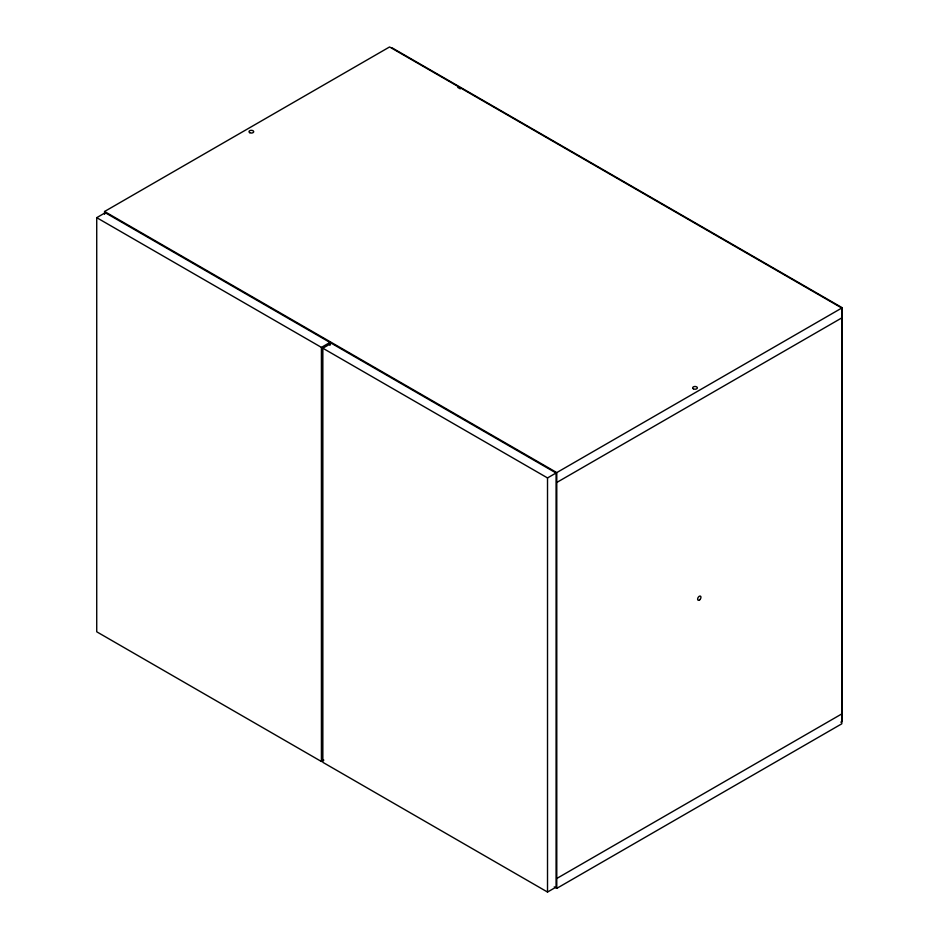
<?xml version="1.0" encoding="UTF-8"?>
<svg xmlns="http://www.w3.org/2000/svg" width="939" height="939" viewBox="0 0 939 939"><rect width="100%" height="100%" fill="white"/><g stroke="black" fill="none" stroke-linecap="round" stroke-linejoin="round"><path stroke-width="1.41" d="M104.569 214.315L104.569 211.498L389.579 46.95L841.79 308.039L841.79 723.805L556.78 888.353L554.245 886.886M323.861 760.097L321.42 761.506L96.729 631.794L96.729 217.672L105.285 212.73L329.965 342.453L329.965 345.376M96.729 217.672L321.42 347.383L329.965 342.453M322.84 348.216L331.385 343.275L556.076 472.998L556.076 887.109L547.519 892.05L322.84 762.327L322.84 348.216L547.519 477.928L556.076 472.998M104.569 211.498L556.78 472.587L842.271 307.757L842.271 721.328L840.839 722.15M556.78 482.458L841.79 317.91M556.78 878.47L841.79 713.922M391.95 47.772L842.271 307.757M457.763 87.409L460.298 88.876M556.78 472.587L556.78 888.353M547.519 477.928L547.519 892.05M321.42 347.383L321.42 761.506M693.346 388.805A2.348 1.362 0 0 0 697.29 388.194A2.348 1.362 0 0 0 694.402 386.528A2.348 1.362 0 0 0 693.346 388.805M249.692 132.657A2.348 1.362 0 0 0 253.624 132.047A2.348 1.362 0 0 0 250.736 130.38A2.348 1.362 0 0 0 249.692 132.657M699.719 599.798A2.348 1.362 -60 0 0 700.459 596.159A2.348 1.362 -60 0 0 697.677 598.624A2.348 1.362 -60 0 0 699.719 599.798"/></g></svg>
